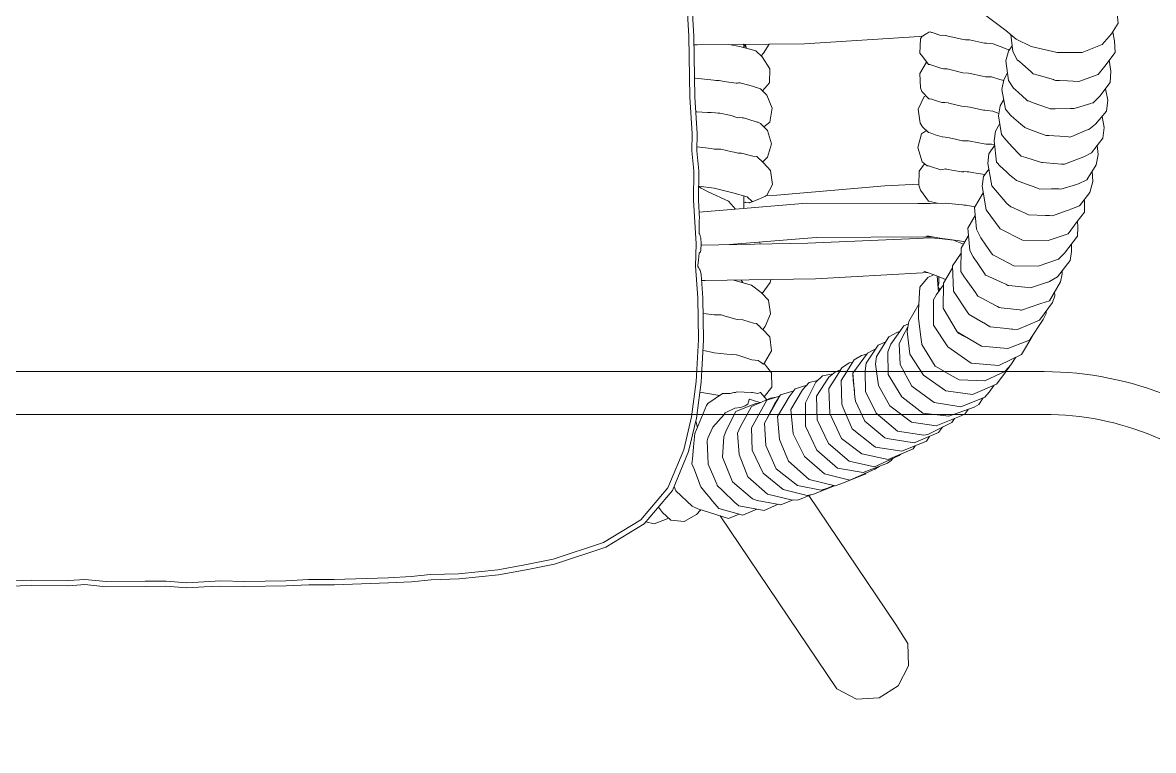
# Model space of a CAD drawing. Header units: centimetres. Extents: x 5488 to 20269, y -31398 to -19684.
# Drawn here: x 11328.91 to 11363.34, y -23804.68 to -23782.53 of the extents above; entities that cross this region are included whole.
import ezdxf

# ---------------------------------------------------------------- set-up
doc = ezdxf.new("R2010")
doc.units = ezdxf.units.CM
doc.set_wipeout_variables(frame=1)
doc.linetypes.add('DOT', pattern=[0.25, 0, -0.25])
doc.layers.add('wipeout', color=7, linetype='Continuous', true_color=0xffffff)
doc.layers.add('xxx_Auto_Kaplama_Ahşap Tarama', color=16, linetype='Continuous', lineweight=5)
doc.layers.add('xxx_Auto_Tefris_Tefris', color=32, linetype='Continuous', lineweight=15)

# ---------------------------------------------------------------- blocks, each defined once
blk = doc.blocks.new('uyt6ueueyu')
at = {"linetype": 'DOT'}
blk.add_wipeout([(-901.908, 523.87), (-841.908, 523.87), (-834.837, 520.941), (-831.908, 513.87), (-831.908, 451.684), (-834.837, 446.799), (-841.908, 443.87), (-901.908, 443.87), (-908.979, 446.799), (-911.908, 453.87), (-911.908, 513.87), (-908.979, 520.941)], dxfattribs=at).dxf.layer = 'wipeout'
at = {"color": 0}
for points in [[(-901.908, 523.87), (-841.908, 523.87, -0.414214), (-831.908, 513.87), (-831.908, 453.87, -0.414214), (-841.908, 443.87), (-901.908, 443.87, -0.414214), (-911.908, 453.87), (-911.908, 513.87, -0.414214)], [(-901.908, 522.57), (-841.908, 522.57, -0.414214), (-833.208, 513.87), (-833.208, 453.87, -0.414214), (-841.908, 445.17), (-901.908, 445.17, -0.414214), (-910.608, 453.87), (-910.608, 513.87, -0.414214)]]:
    blk.add_lwpolyline(points, format="xyb", close=True, dxfattribs=at)
blk = doc.blocks.new('trtetre')
at = {"color": 0, "linetype": 'ByBlock'}
for points in [[(395.264, 35.126), (395.226, 34.758)], [(398.647, 34.529), (399.744, 35.351)], [(408.211, 35.404), (408.147, 34.36)], [(408.363, 35.401), (408.299, 34.358)], [(395.427, 34.43), (395.226, 34.758)], [(395.393, 34.485), (395.334, 34.214)], [(395.427, 34.43), (395.712, 34.107)], [(398.332, 34.272), (398.647, 34.529)], [(400.891, 34.466), (400.631, 34.384)], [(400.912, 34.475), (400.891, 34.467)], [(400.912, 34.475), (400.954, 34.493)], [(400.987, 34.481), (400.954, 34.493)], [(401.054, 34.44), (400.987, 34.481)], [(401.074, 34.428), (401.054, 34.44)], [(395.323, 33.865), (395.334, 34.214)], [(395.712, 34.107), (396.327, 33.863)], [(397.871, 34.04), (398.332, 34.272)], [(398.432, 33.896), (398.498, 34.407)], [(398.69, 33.996), (399.035, 34.126)], [(399.129, 34.133), (399.035, 34.126)], [(399.237, 34.142), (399.129, 34.133)], [(399.237, 34.142), (399.297, 34.147)], [(399.297, 34.147), (399.753, 34.244)], [(399.776, 34.245), (399.753, 34.244)], [(399.874, 34.251), (399.776, 34.245)], [(399.874, 34.251), (399.946, 34.256)], [(399.946, 34.256), (400.44, 34.374)], [(400.461, 34.376), (400.44, 34.374)], [(400.479, 34.378), (400.461, 34.376)], [(400.479, 34.378), (400.565, 34.389)], [(400.631, 34.384), (400.566, 34.389)], [(401.074, 34.428), (401.185, 34.359)], [(401.184, 34.359), (401.271, 34.354)], [(401.191, 34.359), (401.246, 34.279)], [(401.246, 34.279), (401.269, 33.845)], [(404.775, 34.129), (401.271, 34.354)], [(404.775, 34.129), (408.048, 34.097)], [(405.855, 34.118), (406.028, 33.842)], [(406.58, 34.111), (406.539, 33.988)], [(406.65, 34.111), (406.551, 34.024)], [(407.084, 34.106), (406.744, 34.043)], [(408.142, 34.096), (408.048, 34.097)], [(408.147, 34.36), (408.112, 32.506)], [(408.299, 34.358), (408.264, 32.503)], [(395.323, 33.865), (395.634, 33.447)], [(396.327, 33.863), (397.086, 33.865)], [(397.086, 33.865), (397.871, 34.04)], [(398.432, 33.896), (398.304, 33.639)], [(398.565, 33.901), (398.454, 34.07)], [(398.614, 33.966), (398.53, 33.954)], [(398.644, 33.613), (398.565, 33.901)], [(398.69, 33.996), (398.614, 33.966)], [(401.269, 33.845), (401.178, 33.726)], [(406.028, 33.842), (406.099, 33.761)], [(406.255, 33.911), (406.071, 33.735)], [(406.744, 34.043), (406.255, 33.911)], [(406.62, 34.085), (406.62, 34.01)], [(395.496, 33.632), (395.45, 33.289)], [(395.634, 33.447), (395.832, 33.192)], [(397.878, 33.276), (398.135, 33.505)], [(398.135, 33.505), (398.23, 33.589)], [(398.23, 33.589), (398.304, 33.639)], [(398.569, 33.013), (398.644, 33.613)], [(400.595, 33.374), (400.777, 33.435)], [(400.777, 33.435), (400.963, 33.499)], [(400.986, 33.499), (400.963, 33.499)], [(400.986, 33.499), (401.003, 33.5)], [(401.178, 33.726), (401.003, 33.5)], [(401.06, 33.573), (401.261, 33.223)], [(406.071, 33.735), (405.838, 33.37)], [(395.469, 32.945), (395.45, 33.289)], [(395.832, 33.192), (396.426, 32.981)], [(397.2, 33.043), (397.66, 33.168)], [(397.66, 33.168), (397.813, 33.211)], [(397.843, 33.243), (397.813, 33.211)], [(397.878, 33.276), (397.843, 33.243)], [(398.705, 33.033), (398.598, 33.248)], [(398.831, 33.043), (399.087, 33.117)], [(399.123, 33.118), (399.087, 33.117)], [(399.262, 33.125), (399.123, 33.118)], [(399.357, 33.145), (399.262, 33.125)], [(399.357, 33.145), (399.729, 33.223)], [(399.729, 33.223), (399.783, 33.234)], [(399.958, 33.243), (399.783, 33.234)], [(399.96, 33.243), (399.958, 33.243)], [(399.96, 33.243), (400.311, 33.331)], [(400.311, 33.331), (400.434, 33.362)], [(400.541, 33.37), (400.434, 33.362)], [(400.541, 33.37), (400.595, 33.374)], [(401.261, 33.223), (401.242, 32.791)], [(405.838, 33.37), (405.847, 32.94)], [(408.004, 33.066), (407.535, 33.015)], [(408.004, 33.066), (408.109, 33.077)], [(408.118, 33.077), (408.109, 33.077)], [(408.123, 33.076), (408.118, 33.077)], [(395.469, 32.945), (395.784, 32.538)], [(395.614, 32.757), (395.54, 32.409)], [(396.426, 32.981), (396.768, 32.995)], [(396.768, 32.995), (397.011, 33.007)], [(397.011, 33.007), (397.139, 33.013)], [(397.181, 33.033), (397.139, 33.013)], [(397.181, 33.033), (397.2, 33.043)], [(398.262, 32.645), (398.349, 32.725)], [(398.349, 32.725), (398.412, 32.775)], [(398.412, 32.775), (398.569, 33.013)], [(398.654, 32.14), (398.771, 32.74)], [(398.771, 32.74), (398.705, 33.033)], [(398.831, 33.043), (398.71, 33.008)], [(401.242, 32.791), (401.204, 32.673)], [(406.061, 32.697), (405.847, 32.94)], [(406.12, 32.758), (405.929, 32.562)], [(406.239, 32.801), (406.12, 32.758)], [(406.284, 32.811), (406.239, 32.801)], [(406.284, 32.811), (406.295, 32.813)], [(406.295, 32.813), (406.365, 32.834)], [(406.365, 32.834), (406.704, 32.932)], [(406.735, 32.935), (406.704, 32.932)], [(406.735, 32.935), (406.782, 32.942)], [(406.822, 32.928), (406.782, 32.942)], [(406.861, 32.932), (406.822, 32.928)], [(407.222, 32.982), (406.861, 32.932)], [(407.274, 32.991), (407.223, 32.982)], [(407.274, 32.991), (407.375, 33.007)], [(407.475, 33.012), (407.375, 33.007)], [(407.535, 33.015), (407.475, 33.012)], [(395.587, 32.072), (395.54, 32.409)], [(395.992, 32.329), (395.784, 32.538)], [(397.816, 32.335), (397.959, 32.386)], [(397.959, 32.386), (397.987, 32.392)], [(398.021, 32.421), (397.987, 32.392)], [(398.021, 32.421), (398.262, 32.645)], [(398.818, 32.24), (398.712, 32.436)], [(400.595, 32.345), (400.784, 32.404)], [(400.784, 32.404), (400.901, 32.441)], [(400.962, 32.453), (400.901, 32.441)], [(400.962, 32.453), (400.994, 32.455)], [(401.204, 32.673), (400.994, 32.455)], [(401.082, 32.546), (401.136, 32.525)], [(401.082, 32.546), (401.136, 32.525)], [(401.136, 32.525), (401.316, 32.137)], [(405.929, 32.562), (405.759, 32.168)], [(408.112, 32.506), (408.041, 31.394)], [(408.264, 32.503), (408.194, 31.395)], [(395.587, 32.072), (395.913, 31.681)], [(396.008, 32.328), (395.992, 32.329)], [(396.055, 32.314), (396.008, 32.328)], [(396.055, 32.314), (396.498, 32.178)], [(396.498, 32.178), (396.574, 32.155)], [(396.611, 32.162), (396.574, 32.155)], [(396.683, 32.161), (396.611, 32.162)], [(396.683, 32.161), (397.148, 32.151)], [(397.148, 32.151), (397.301, 32.149)], [(397.315, 32.157), (397.301, 32.149)], [(397.406, 32.191), (397.315, 32.157)], [(397.406, 32.191), (397.816, 32.335)], [(398.511, 31.963), (398.654, 32.14)], [(398.869, 31.935), (398.818, 32.24)], [(398.856, 32.009), (399.04, 32.076)], [(399.217, 32.095), (399.04, 32.076)], [(399.289, 32.104), (399.217, 32.095)], [(399.289, 32.104), (399.326, 32.109)], [(399.326, 32.109), (399.739, 32.202)], [(399.814, 32.208), (399.739, 32.202)], [(399.913, 32.217), (399.814, 32.208)], [(399.913, 32.217), (399.995, 32.224)], [(399.995, 32.224), (400.378, 32.32)], [(400.378, 32.32), (400.402, 32.326)], [(400.502, 32.34), (400.402, 32.326)], [(400.502, 32.34), (400.595, 32.345)], [(401.316, 32.137), (401.255, 31.71)], [(405.759, 32.168), (405.828, 31.745)], [(407.403, 32.019), (407.484, 32.022)], [(407.484, 32.022), (407.616, 32.034)], [(407.729, 32.038), (407.618, 32.034)], [(408.051, 32.058), (407.729, 32.038)], [(408.051, 32.058), (408.083, 32.06)], [(395.716, 31.917), (395.652, 31.581)], [(396.117, 31.517), (395.913, 31.681)], [(398.192, 31.684), (398.081, 31.589)], [(398.192, 31.684), (398.401, 31.867)], [(398.401, 31.867), (398.492, 31.947)], [(398.492, 31.947), (398.511, 31.963)], [(398.78, 31.366), (398.869, 31.935)], [(398.958, 31.471), (398.833, 31.704)], [(401.255, 31.71), (401.188, 31.595)], [(405.828, 31.745), (406.015, 31.596)], [(406.122, 31.702), (405.903, 31.485)], [(406.188, 31.737), (406.122, 31.702)], [(406.223, 31.743), (406.188, 31.737)], [(406.223, 31.743), (406.247, 31.748)], [(406.247, 31.748), (406.475, 31.821)], [(406.475, 31.821), (406.632, 31.872)], [(406.674, 31.877), (406.632, 31.872)], [(406.674, 31.877), (406.761, 31.886)], [(406.816, 31.878), (406.761, 31.886)], [(406.984, 31.931), (406.816, 31.878)], [(406.984, 31.931), (407.064, 31.95)], [(407.064, 31.95), (407.358, 32.019)], [(407.403, 32.019), (407.358, 32.019)], [(395.689, 31.254), (395.652, 31.581)], [(396.162, 31.507), (396.117, 31.517)], [(396.24, 31.475), (396.162, 31.507)], [(396.24, 31.475), (396.639, 31.31)], [(397.339, 31.331), (397.417, 31.334)], [(397.447, 31.35), (397.417, 31.334)], [(397.592, 31.4), (397.447, 31.35)], [(397.592, 31.4), (397.998, 31.551)], [(397.998, 31.551), (398.069, 31.577)], [(398.081, 31.589), (398.069, 31.577)], [(398.65, 31.2), (398.78, 31.366)], [(399.007, 31.172), (398.958, 31.471)], [(400.586, 31.292), (400.795, 31.354)], [(400.794, 31.354), (400.948, 31.418)], [(400.948, 31.418), (401.006, 31.429)], [(401.188, 31.595), (401.006, 31.429)], [(401.066, 31.484), (401.214, 31.386)], [(401.325, 30.969), (401.214, 31.386)], [(405.903, 31.485), (405.78, 31.081)], [(408.041, 31.394), (408.058, 30.866)], [(408.194, 31.395), (408.211, 30.865)], [(395.689, 31.254), (396.043, 30.812)], [(395.864, 31.035), (395.835, 30.754)], [(396.639, 31.31), (396.697, 31.287)], [(396.744, 31.297), (396.697, 31.287)], [(396.839, 31.303), (396.744, 31.297)], [(396.839, 31.303), (397.339, 31.331)], [(398.26, 30.787), (398.573, 31.121)], [(398.573, 31.121), (398.6, 31.15)], [(398.6, 31.15), (398.65, 31.2)], [(398.928, 30.529), (399.007, 31.172)], [(399.165, 30.773), (398.99, 31.036)], [(398.992, 31.049), (399.081, 31.075)], [(399.138, 31.075), (399.081, 31.075)], [(399.244, 31.076), (399.138, 31.075)], [(399.308, 31.087), (399.244, 31.076)], [(399.308, 31.087), (399.738, 31.163)], [(399.738, 31.163), (399.784, 31.171)], [(399.958, 31.173), (399.784, 31.171)], [(399.966, 31.175), (399.958, 31.173)], [(399.966, 31.175), (400.269, 31.24)], [(400.269, 31.24), (400.414, 31.272)], [(400.58, 31.292), (400.414, 31.272)], [(400.58, 31.292), (400.586, 31.292)], [(405.78, 31.081), (405.904, 30.678)], [(407.623, 30.935), (408.054, 30.988)], [(395.9, 30.443), (395.835, 30.754)], [(396.276, 30.683), (396.043, 30.812)], [(396.35, 30.657), (396.276, 30.683)], [(396.35, 30.657), (396.727, 30.515)], [(397.594, 30.528), (398.043, 30.664)], [(398.043, 30.664), (398.185, 30.707)], [(398.202, 30.725), (398.185, 30.707)], [(398.26, 30.787), (398.202, 30.725)], [(399.192, 30.487), (399.165, 30.773)], [(401.196, 30.532), (401.325, 30.969)], [(405.904, 30.678), (406.056, 30.525)], [(406.228, 30.695), (406.03, 30.5)], [(406.346, 30.704), (406.228, 30.695)], [(406.472, 30.735), (406.346, 30.704)], [(406.472, 30.735), (406.503, 30.744)], [(406.503, 30.744), (406.695, 30.793)], [(406.8, 30.797), (406.695, 30.793)], [(406.922, 30.826), (406.8, 30.797)], [(406.922, 30.826), (406.978, 30.839)], [(406.978, 30.839), (407.33, 30.924)], [(407.498, 30.92), (407.33, 30.924)], [(407.523, 30.923), (407.498, 30.92)], [(407.523, 30.923), (407.623, 30.935)], [(408.058, 30.866), (407.998, 30.263)], [(408.211, 30.865), (408.152, 30.261)], [(395.9, 30.443), (396.18, 29.986)], [(396.727, 30.515), (396.799, 30.487)], [(396.799, 30.487), (396.856, 30.46)], [(396.951, 30.467), (396.856, 30.46)], [(396.951, 30.467), (397.416, 30.506)], [(397.416, 30.506), (397.52, 30.515)], [(397.52, 30.515), (397.553, 30.514)], [(397.594, 30.528), (397.553, 30.514)], [(398.595, 30.202), (398.756, 30.347)], [(398.756, 30.347), (398.798, 30.385)], [(398.798, 30.385), (398.81, 30.395)], [(398.81, 30.395), (398.928, 30.529)], [(399.078, 29.806), (399.192, 30.487)], [(399.325, 30.088), (399.163, 30.312)], [(400.462, 30.314), (399.998, 30.228)], [(400.462, 30.314), (400.479, 30.317)], [(400.528, 30.31), (400.479, 30.317)], [(400.629, 30.294), (400.528, 30.31)], [(400.946, 30.391), (400.629, 30.294)], [(400.946, 30.391), (400.973, 30.4)], [(400.973, 30.4), (401.007, 30.416)], [(401.007, 30.416), (401.039, 30.415)], [(401.039, 30.415), (401.196, 30.532)], [(401.121, 30.476), (401.291, 30.253)], [(406.03, 30.5), (405.813, 30.272)], [(395.996, 29.938), (396.015, 30.255)], [(396.438, 29.865), (396.18, 29.986)], [(397.907, 29.816), (398.324, 29.961)], [(398.393, 30.023), (398.324, 29.961)], [(398.42, 30.046), (398.393, 30.023)], [(398.531, 30.143), (398.42, 30.046)], [(398.531, 30.143), (398.595, 30.202)], [(399.284, 30.145), (399.624, 30.204)], [(399.368, 29.79), (399.325, 30.088)], [(399.624, 30.204), (399.775, 30.233)], [(399.803, 30.231), (399.775, 30.233)], [(399.821, 30.231), (399.803, 30.231)], [(399.821, 30.231), (399.935, 30.235)], [(399.947, 30.234), (399.935, 30.235)], [(399.998, 30.228), (399.947, 30.234)], [(401.294, 29.821), (401.291, 30.253)], [(405.813, 30.272), (405.755, 29.849)], [(407.998, 30.263), (408.006, 29.368)], [(408.152, 30.261), (408.16, 29.369)], [(396.093, 29.6), (395.996, 29.938)], [(396.445, 29.863), (396.438, 29.865)], [(396.499, 29.847), (396.445, 29.863)], [(396.499, 29.847), (396.975, 29.707)], [(397.03, 29.714), (396.975, 29.707)], [(397.058, 29.715), (397.03, 29.714)], [(397.061, 29.715), (397.058, 29.715)], [(397.061, 29.715), (397.073, 29.714)], [(397.073, 29.714), (397.253, 29.712)], [(397.253, 29.712), (397.617, 29.704)], [(397.666, 29.727), (397.617, 29.704)], [(397.784, 29.771), (397.666, 29.727)], [(397.784, 29.771), (397.85, 29.796)], [(397.85, 29.796), (397.907, 29.816)], [(398.618, 29.269), (399.078, 29.806)], [(399.368, 29.79), (399.247, 29.074)], [(400.999, 29.334), (401.247, 29.668)], [(401.247, 29.668), (401.294, 29.821)], [(402.327, 29.799), (401.294, 29.853)], [(402.327, 29.799), (405.619, 29.523)], [(405.755, 29.849), (405.937, 29.497)], [(407.531, 29.728), (406.964, 29.595)], [(407.707, 29.621), (407.089, 29.338)], [(408.003, 29.791), (407.531, 29.728)], [(407.924, 29.736), (407.707, 29.621)], [(408.003, 29.779), (407.924, 29.736)], [(396.093, 29.6), (396.409, 29.192)], [(396.255, 29.334), (396.249, 29.002)], [(396.255, 29.334), (396.26, 29.385)], [(398.493, 29.169), (398.618, 29.269)], [(399.605, 29.148), (399.335, 29.593)], [(400.497, 29.28), (399.868, 29.213)], [(400.945, 29.269), (400.497, 29.28)], [(400.999, 29.334), (400.73, 29.274)], [(400.945, 29.269), (401.322, 29.27)], [(404.708, 29.28), (401.322, 29.27)], [(404.708, 29.28), (407.983, 28.998)], [(405.957, 29.495), (405.619, 29.523)], [(405.965, 29.489), (405.957, 29.495)], [(406.073, 29.439), (405.965, 29.489)], [(406.166, 29.4), (406.073, 29.439)], [(406.304, 29.348), (406.166, 29.4)], [(406.304, 29.348), (406.417, 29.298)], [(406.524, 29.472), (406.369, 29.33)], [(406.449, 29.282), (406.417, 29.298)], [(406.464, 29.293), (406.449, 29.283)], [(406.464, 29.293), (406.569, 29.305)], [(406.964, 29.595), (406.524, 29.472)], [(406.569, 29.305), (406.584, 29.301)], [(406.623, 29.308), (406.584, 29.301)], [(406.623, 29.5), (406.623, 29.115)], [(407.089, 29.338), (406.88, 29.093)], [(408.006, 29.368), (407.971, 28.803)], [(408.16, 29.369), (408.078, 28.039)], [(396.472, 28.722), (396.249, 29.002)], [(396.673, 29.092), (396.409, 29.192)], [(396.716, 29.077), (396.673, 29.092)], [(396.741, 29.068), (396.716, 29.077)], [(396.741, 29.068), (396.809, 29.043)], [(396.809, 29.043), (397.225, 28.889)], [(397.435, 28.903), (397.955, 28.925)], [(398.017, 28.954), (397.955, 28.925)], [(398.098, 28.989), (398.017, 28.954)], [(398.147, 29.011), (398.099, 28.989)], [(398.147, 29.011), (398.486, 29.166)], [(398.486, 29.166), (398.493, 29.169)], [(398.82, 28.499), (399.247, 29.074)], [(399.537, 28.486), (399.605, 29.148)], [(399.594, 29.167), (399.855, 29.215)], [(399.855, 29.215), (399.916, 29.218)], [(396.466, 28.73), (396.452, 28.547)], [(396.472, 28.722), (396.75, 28.347)], [(397.315, 28.898), (397.225, 28.889)], [(397.364, 28.9), (397.315, 28.898)], [(397.364, 28.9), (397.435, 28.903)], [(399.807, 28.518), (399.58, 28.901)], [(407.981, 28.779), (407.971, 28.803)], [(407.989, 28.761), (407.98, 28.447)], [(407.986, 28.768), (407.981, 28.779)], [(407.986, 28.768), (407.989, 28.761)], [(396.466, 28.273), (396.452, 28.547)], [(396.466, 28.273), (396.857, 27.752)], [(396.75, 28.347), (397.36, 28.144)], [(398.144, 28.149), (398.82, 28.499)], [(399.431, 28.257), (399.408, 28.224)], [(399.431, 28.257), (399.537, 28.486)], [(399.739, 27.834), (399.807, 28.518)], [(400.005, 27.911), (399.785, 28.296)], [(401.054, 28.278), (400.657, 28.21)], [(400.895, 28.251), (401.087, 28.25)], [(404.419, 28.23), (401.087, 28.25)], [(407.941, 28.242), (407.936, 28.224)], [(407.941, 28.242), (407.967, 28.323)], [(407.967, 28.323), (407.973, 28.344)], [(407.982, 28.356), (407.973, 28.344)], [(407.981, 28.394), (407.98, 28.447)], [(407.982, 28.356), (407.981, 28.394)], [(396.652, 28.025), (396.643, 27.804)], [(397.36, 28.144), (398.144, 28.149)], [(399.064, 27.728), (399.252, 27.998)], [(399.252, 27.998), (399.406, 28.22)], [(399.406, 28.22), (399.408, 28.224)], [(400.062, 28.134), (399.897, 28.1)], [(400.24, 28.154), (399.937, 28.029)], [(400.022, 27.194), (400.005, 27.911)], [(400.657, 28.21), (400.062, 28.134)], [(400.679, 28.196), (400.24, 28.154)], [(400.657, 28.194), (400.656, 28.21)], [(400.679, 28.196), (400.974, 28.219)], [(400.974, 28.219), (401.344, 28.203)], [(404.674, 28.056), (401.344, 28.203)], [(404.419, 28.23), (407.061, 28.014)], [(404.674, 28.056), (407.925, 27.999)], [(406.152, 28.088), (406.118, 28.031)], [(407.936, 28.224), (407.924, 28.037)], [(407.924, 28.037), (407.929, 27.841)], [(408.078, 28.039), (408.094, 27.356)], [(396.643, 27.804), (396.685, 27.533)], [(397.044, 27.572), (396.857, 27.752)], [(397.044, 27.572), (397.665, 27.359)], [(398.405, 27.367), (398.967, 27.658)], [(398.967, 27.658), (399.047, 27.701)], [(399.061, 27.723), (399.047, 27.701)], [(399.064, 27.728), (399.061, 27.723)], [(399.52, 27.466), (399.597, 27.58)], [(399.597, 27.58), (399.644, 27.646)], [(399.644, 27.646), (399.739, 27.834)], [(400.271, 27.366), (400.008, 27.757)], [(407.949, 27.798), (407.929, 27.841)], [(407.949, 27.798), (407.96, 27.774)], [(407.961, 27.773), (407.96, 27.774)], [(407.988, 27.753), (407.961, 27.773)], [(408.007, 27.547), (407.988, 27.753)], [(408.007, 27.547), (408.023, 27.379)], [(396.685, 27.533), (397.071, 27.031)], [(396.929, 27.215), (396.931, 27.129)], [(397.665, 27.359), (398.405, 27.367)], [(399.297, 27.136), (399.52, 27.466)], [(400.238, 26.602), (400.271, 27.366)], [(400.394, 27.099), (400.268, 27.308)], [(400.445, 27.017), (400.268, 27.304)], [(401.145, 27.204), (400.745, 27.06)], [(407.957, 27.232), (407.921, 27.103)], [(407.957, 27.232), (407.963, 27.251)], [(408.005, 27.315), (407.963, 27.251)], [(408.025, 27.346), (408.005, 27.315)], [(408.023, 27.379), (408.024, 27.356)], [(408.094, 27.356), (408.023, 26.397)], [(408.025, 27.346), (408.024, 27.356)], [(396.987, 26.885), (396.931, 27.129)], [(396.987, 26.885), (397.322, 26.305)], [(397.313, 26.891), (397.071, 27.031)], [(397.313, 26.891), (397.361, 26.875)], [(397.361, 26.875), (397.38, 26.871)], [(397.38, 26.871), (397.505, 26.827)], [(398.699, 26.833), (399.144, 27.035)], [(399.144, 27.035), (399.256, 27.085)], [(399.256, 27.085), (399.265, 27.088)], [(399.297, 27.136), (399.265, 27.088)], [(399.756, 26.812), (399.859, 26.957)], [(399.859, 26.957), (399.915, 27.035)], [(400.022, 27.194), (399.915, 27.035)], [(400.548, 26.844), (400.445, 27.017)], [(400.745, 27.06), (400.48, 26.957)], [(400.688, 27.038), (400.692, 26.826)], [(400.741, 27.059), (400.698, 26.573)], [(400.853, 27.099), (401.026, 27.01)], [(401.026, 27.01), (401.269, 26.716)], [(401.027, 27.161), (401.181, 27.153)], [(404.446, 26.977), (401.181, 27.153)], [(404.446, 26.977), (407.799, 26.918)], [(405.805, 26.953), (405.822, 26.859)], [(405.822, 26.859), (406.068, 26.522)], [(406.758, 26.885), (406.39, 26.781)], [(406.71, 26.937), (406.658, 26.857)], [(406.931, 26.934), (406.758, 26.885)], [(407.907, 26.917), (407.799, 26.918)], [(407.921, 27.103), (407.869, 26.398)], [(397.166, 26.576), (397.159, 26.456)], [(397.505, 26.827), (397.894, 26.699)], [(397.894, 26.699), (398.07, 26.715)], [(398.07, 26.715), (398.561, 26.771)], [(398.561, 26.771), (398.582, 26.773)], [(398.644, 26.808), (398.582, 26.773)], [(398.699, 26.833), (398.644, 26.808)], [(399.571, 26.552), (399.516, 26.476)], [(399.571, 26.552), (399.756, 26.812)], [(399.824, 25.964), (400.238, 26.602)], [(400.553, 26.078), (400.548, 26.844)], [(400.754, 26.491), (400.548, 26.793)], [(400.713, 26.739), (400.657, 26.634)], [(400.692, 26.826), (400.694, 26.792)], [(400.694, 26.792), (400.705, 26.761)], [(400.705, 26.761), (400.706, 26.727)], [(401.269, 26.716), (401.31, 26.014)], [(406.098, 26.554), (405.874, 26.32)], [(406.39, 26.781), (406.098, 26.554)], [(397.228, 26.257), (397.159, 26.456)], [(397.228, 26.257), (397.624, 25.712)], [(397.322, 26.305), (397.577, 26.217)], [(397.577, 26.217), (398.169, 26.018)], [(398.96, 26.162), (399.375, 26.384)], [(399.375, 26.384), (399.499, 26.45)], [(399.516, 26.476), (399.499, 26.45)], [(400.846, 26.336), (400.754, 26.491)], [(400.852, 25.562), (400.846, 26.336)], [(401.299, 26.204), (401.6, 25.673)], [(405.874, 26.32), (405.808, 25.905)], [(407.869, 26.398), (407.856, 25.113)], [(408.023, 26.397), (408.01, 25.123)], [(397.423, 25.989), (397.42, 25.913)], [(397.51, 25.731), (397.42, 25.913)], [(398.169, 26.018), (398.205, 26.022)], [(398.205, 26.022), (398.218, 26.025)], [(398.218, 26.025), (398.786, 26.091)], [(398.786, 26.091), (398.85, 26.098)], [(398.902, 26.131), (398.85, 26.098)], [(398.96, 26.162), (398.902, 26.131)], [(399.331, 25.637), (399.711, 25.857)], [(399.711, 25.857), (399.759, 25.884)], [(399.759, 25.884), (399.776, 25.893)], [(399.776, 25.893), (399.824, 25.964)], [(400.129, 25.356), (400.553, 26.078)], [(401.302, 25.771), (401.31, 26.014)], [(405.98, 25.521), (405.808, 25.905)], [(406.872, 25.75), (407.193, 25.84)], [(407.193, 25.84), (407.315, 25.875)], [(407.52, 25.878), (407.315, 25.875)], [(407.52, 25.878), (407.528, 25.878)], [(407.528, 25.878), (407.775, 25.912)], [(407.775, 25.912), (407.864, 25.925)], [(397.51, 25.731), (397.922, 25.11)], [(397.624, 25.712), (398.297, 25.433)], [(398.615, 25.459), (399.125, 25.511)], [(399.155, 25.531), (399.125, 25.511)], [(399.169, 25.54), (399.155, 25.531)], [(399.177, 25.544), (399.169, 25.54)], [(399.317, 25.629), (399.177, 25.544)], [(399.331, 25.637), (399.317, 25.629)], [(400.418, 24.905), (400.852, 25.562)], [(401.221, 25.116), (401.302, 25.772)], [(401.6, 25.673), (401.649, 25.373)], [(401.612, 25.604), (401.753, 25.545)], [(401.627, 25.507), (401.787, 25.23)], [(401.753, 25.545), (402.152, 24.985)], [(405.98, 25.521), (406.048, 25.427)], [(406.161, 25.539), (406.093, 25.472)], [(406.165, 25.544), (406.237, 25.609)], [(406.243, 25.61), (406.237, 25.609)], [(406.335, 25.627), (406.243, 25.61)], [(406.458, 25.667), (406.335, 25.627)], [(406.458, 25.667), (406.622, 25.717)], [(406.622, 25.717), (406.657, 25.727)], [(406.815, 25.733), (406.657, 25.727)], [(406.872, 25.75), (406.815, 25.733)], [(397.848, 25.222), (398.052, 24.871)], [(398.433, 25.437), (398.297, 25.433)], [(398.468, 25.442), (398.433, 25.437)], [(398.472, 25.442), (398.468, 25.442)], [(398.615, 25.459), (398.472, 25.442)], [(399.387, 24.926), (400.129, 25.356)], [(399.636, 25.071), (399.951, 25.24)], [(399.951, 25.24), (400.08, 25.309)], [(400.08, 25.309), (400.129, 25.356)], [(401.649, 25.373), (401.571, 24.681)], [(401.787, 25.23), (401.894, 24.994)], [(401.881, 25.365), (401.971, 25.338)], [(401.971, 25.338), (402.214, 25.21)], [(402.214, 25.21), (402.586, 24.604)], [(405.828, 25.208), (405.782, 24.785)], [(406.061, 25.441), (405.828, 25.208)], [(406.076, 25.455), (406.061, 25.441)], [(406.093, 25.472), (406.076, 25.455)], [(397.922, 25.11), (398.585, 24.854)], [(398.174, 24.666), (398.052, 24.871)], [(398.585, 24.854), (399.387, 24.926)], [(399.701, 24.408), (400.418, 24.905)], [(401.205, 24.977), (400.798, 24.313)], [(401.216, 25.063), (401.205, 24.977)], [(401.221, 25.116), (401.216, 25.063)], [(401.894, 24.994), (401.866, 24.37)], [(402.152, 24.985), (402.243, 24.749)], [(402.306, 25.06), (402.539, 24.957)], [(402.539, 24.957), (402.904, 24.405)], [(402.621, 24.833), (402.646, 24.826)], [(402.646, 24.826), (402.858, 24.709)], [(407.798, 24.779), (407.872, 24.795)], [(407.856, 25.113), (407.921, 23.828)], [(408.01, 25.123), (408.075, 23.848)], [(398.174, 24.666), (398.863, 24.335)], [(398.497, 24.351), (398.341, 24.586)], [(401.571, 24.681), (401.15, 24.038)], [(402.243, 24.749), (402.232, 24.057)], [(402.586, 24.604), (402.618, 24.371)], [(402.858, 24.709), (403.302, 24.105)], [(402.883, 24.676), (403.044, 24.637)], [(403.266, 24.509), (403.044, 24.637)], [(403.266, 24.509), (403.658, 23.881)], [(405.782, 24.785), (405.992, 24.411)], [(406.128, 24.446), (406.054, 24.394)], [(406.128, 24.446), (406.186, 24.482)], [(406.275, 24.495), (406.186, 24.482)], [(406.379, 24.509), (406.275, 24.495)], [(406.657, 24.598), (406.379, 24.509)], [(406.806, 24.645), (406.657, 24.598)], [(406.806, 24.645), (406.85, 24.658)], [(406.85, 24.658), (406.855, 24.661)], [(407.14, 24.684), (406.855, 24.661)], [(407.527, 24.719), (407.14, 24.684)], [(407.606, 24.737), (407.527, 24.719)], [(407.798, 24.779), (407.606, 24.737)], [(398.654, 24.176), (398.497, 24.351)], [(398.93, 23.764), (398.527, 24.317)], [(399.286, 23.864), (398.654, 24.176)], [(398.863, 24.335), (399.701, 24.408)], [(400.798, 24.313), (400.07, 23.901)], [(401.866, 24.37), (401.512, 23.702)], [(402.618, 24.371), (402.523, 23.731)], [(402.904, 24.405), (402.928, 24.174)], [(402.928, 24.174), (402.917, 23.545)], [(403.302, 24.105), (403.245, 23.377)], [(403.302, 24.105), (403.292, 23.875)], [(403.309, 24.44), (403.421, 24.413)], [(403.421, 24.413), (403.642, 24.265)], [(403.642, 24.265), (404.033, 23.631)], [(403.68, 24.204), (403.831, 24.145)], [(403.831, 24.145), (404.04, 23.976)], [(405.779, 24.111), (405.773, 23.677)], [(406.008, 24.396), (405.779, 24.111)], [(405.992, 24.411), (406.024, 24.38)], [(406.042, 24.389), (406.024, 24.38)], [(406.054, 24.394), (406.042, 24.389)], [(399.66, 23.457), (398.93, 23.764)], [(400.07, 23.901), (399.286, 23.864)], [(401.15, 24.038), (400.475, 23.566)], [(402.232, 24.057), (401.813, 23.378)], [(403.267, 23.63), (403.292, 23.875)], [(403.658, 23.881), (403.642, 23.162)], [(403.906, 24.084), (404.23, 24.022)], [(404.04, 23.976), (404.411, 23.404)], [(404.23, 24.022), (404.435, 23.823)], [(404.377, 23.879), (404.638, 23.813)], [(404.435, 23.823), (404.744, 23.203)], [(404.638, 23.813), (404.835, 23.594)], [(407.921, 23.828), (408.062, 22.733)], [(408.075, 23.848), (408.215, 22.768)], [(399.155, 23.524), (399, 23.735)], [(399.155, 23.524), (399.283, 23.375)], [(400.475, 23.566), (399.66, 23.457)], [(401.512, 23.702), (400.83, 23.207)], [(402.523, 23.731), (402.177, 23.108)], [(402.917, 23.545), (402.597, 22.882)], [(403.26, 23.566), (403.267, 23.63)], [(404.033, 23.631), (404.01, 22.871)], [(404.709, 23.734), (405.062, 23.621)], [(404.835, 23.594), (405.194, 22.994)], [(405.062, 23.621), (405.243, 23.382)], [(405.105, 23.565), (405.512, 23.443)], [(405.512, 23.443), (405.888, 22.78)], [(405.512, 23.443), (405.677, 23.182)], [(405.773, 23.677), (406.003, 23.377)], [(405.927, 23.288), (406.117, 23.512)], [(406.117, 23.512), (406.12, 23.513)], [(406.122, 23.512), (406.12, 23.513)], [(406.122, 23.512), (406.125, 23.512)], [(406.195, 23.481), (406.125, 23.512)], [(406.362, 23.512), (406.195, 23.481)], [(406.362, 23.512), (406.388, 23.513)], [(406.388, 23.513), (406.841, 23.538)], [(406.878, 23.516), (406.841, 23.538)], [(406.93, 23.509), (406.878, 23.516)], [(407.036, 23.487), (406.93, 23.509)], [(407.036, 23.487), (407.27, 23.48)], [(407.27, 23.48), (407.722, 23.18)], [(407.96, 23.524), (407.351, 23.426)], [(400.015, 23.081), (399.283, 23.375)], [(399.471, 23.144), (399.341, 23.351)], [(399.471, 23.144), (399.612, 23.063)], [(400.83, 23.207), (400.015, 23.081)], [(401.813, 23.378), (401.175, 22.887)], [(402.177, 23.108), (401.524, 22.608)], [(403.229, 23.25), (402.936, 22.64)], [(403.245, 23.377), (403.229, 23.25)], [(403.642, 23.162), (403.601, 23.043)], [(404.411, 23.404), (404.392, 22.678)], [(404.744, 23.203), (404.747, 22.487)], [(405.243, 23.382), (405.604, 22.787)], [(405.537, 23.404), (405.924, 23.275)], [(405.643, 23.368), (405.81, 23.338)], [(405.677, 23.182), (405.879, 22.795)], [(405.81, 23.338), (406.396, 23.088)], [(405.924, 23.275), (406.081, 23.006)], [(406.136, 23.205), (406.128, 23.202)], [(406.132, 23.2), (406.294, 23.169)], [(406.334, 23.27), (406.136, 23.205)], [(406.294, 23.169), (406.864, 22.936)], [(406.334, 23.27), (406.452, 23.305)], [(406.396, 23.088), (406.736, 22.46)], [(406.452, 23.305), (406.458, 23.303)], [(406.462, 23.3), (406.458, 23.303)], [(406.462, 23.3), (406.466, 23.296)], [(406.503, 23.158), (406.466, 23.296)], [(406.55, 23.13), (406.503, 23.158)], [(406.579, 23.11), (406.55, 23.13)], [(406.728, 23.056), (406.579, 23.11)], [(407.722, 23.18), (407.764, 23.113)], [(407.764, 23.113), (408.115, 22.261)], [(400.38, 22.79), (399.612, 23.063)], [(399.9, 22.853), (399.796, 22.997)], [(399.9, 22.853), (400.062, 22.78)], [(400.767, 22.503), (400.062, 22.78)], [(401.175, 22.887), (400.38, 22.79)], [(402.597, 22.882), (401.945, 22.34)], [(403.601, 23.043), (403.325, 22.402)], [(404.01, 22.871), (403.655, 22.116)], [(405.194, 22.994), (405.125, 22.258)], [(405.604, 22.787), (405.539, 22.083)], [(405.888, 22.78), (405.992, 22.579)], [(406.081, 23.006), (406.39, 22.435)], [(406.728, 23.056), (406.898, 23.041)], [(406.864, 22.936), (407.162, 22.359)], [(406.898, 23.041), (407.194, 22.896)], [(407.223, 22.841), (407.194, 22.896)], [(407.566, 22.458), (407.223, 22.841)], [(408.062, 22.733), (408.308, 21.716)], [(408.215, 22.768), (408.456, 21.771)], [(400.293, 22.602), (400.209, 22.722)], [(401.021, 22.231), (400.293, 22.602)], [(400.696, 22.294), (400.573, 22.46)], [(401.524, 22.608), (400.767, 22.503)], [(402.936, 22.64), (402.334, 22.134)], [(403.325, 22.402), (402.687, 21.9)], [(404.392, 22.678), (404.049, 21.956)], [(404.747, 22.487), (404.402, 21.753)], [(405.992, 22.579), (405.95, 21.898)], [(406.39, 22.435), (406.371, 21.754)], [(406.816, 22.276), (406.736, 22.46)], [(407.566, 22.458), (407.721, 22.123)], [(408.084, 22.643), (408.038, 22.449)], [(401.438, 21.976), (400.696, 22.294)], [(401.067, 22.031), (400.973, 22.175)], [(401.021, 22.231), (401.141, 22.216)], [(401.945, 22.34), (401.141, 22.216)], [(402.256, 22.115), (401.438, 21.976)], [(402.256, 22.115), (402.334, 22.134)], [(403.655, 22.116), (403.028, 21.644)], [(405.125, 22.258), (404.782, 21.568)], [(405.539, 22.083), (405.263, 21.421)], [(406.816, 22.276), (406.77, 21.624)], [(407.162, 22.359), (407.238, 22.159)], [(407.238, 22.159), (407.27, 21.54)], [(407.721, 22.123), (407.745, 22.04)], [(407.723, 21.579), (407.745, 22.04)], [(408.115, 22.261), (408.158, 21.859)], [(401.809, 21.725), (401.067, 22.031)], [(401.464, 21.803), (401.404, 21.893)], [(402.229, 21.473), (401.464, 21.803)], [(402.62, 21.849), (401.809, 21.725)], [(402.62, 21.849), (402.687, 21.9)], [(404.049, 21.956), (403.42, 21.424)], [(404.402, 21.753), (403.771, 21.211)], [(405.95, 21.898), (405.636, 21.185)], [(406.371, 21.754), (406.04, 21.061)], [(408.158, 21.85), (408.158, 21.859)], [(408.186, 21.498), (408.158, 21.85)], [(408.308, 21.716), (408.801, 20.526)], [(408.456, 21.771), (408.936, 20.613)], [(401.847, 21.638), (401.896, 21.593)], [(402.643, 21.254), (401.896, 21.593)], [(402.134, 21.44), (402.089, 21.506)], [(402.134, 21.44), (402.247, 21.36)], [(403.028, 21.644), (402.229, 21.473)], [(402.989, 21.075), (402.247, 21.36)], [(403.42, 21.424), (402.643, 21.254)], [(404.782, 21.568), (404.166, 21.042)], [(405.263, 21.421), (404.636, 20.861)], [(406.77, 21.624), (406.499, 20.941)], [(407.27, 21.54), (406.966, 20.798)], [(407.722, 21.558), (407.715, 21.355)], [(407.715, 21.355), (407.715, 21.329)], [(407.722, 21.558), (407.723, 21.579)], [(408.186, 21.498), (408.194, 21.411)], [(408.194, 21.411), (408.203, 21.342)], [(402.504, 21.261), (402.638, 21.18)], [(403.401, 20.848), (402.638, 21.18)], [(402.927, 21.025), (402.901, 21.065)], [(403.673, 20.732), (402.927, 21.025)], [(403.771, 21.211), (402.989, 21.075)], [(404.166, 21.042), (403.401, 20.848)], [(405.636, 21.185), (404.995, 20.679)], [(406.04, 21.061), (405.422, 20.565)], [(407.541, 20.934), (407.715, 21.329)], [(407.994, 20.804), (408.131, 21.154)], [(408.131, 21.154), (408.203, 21.342)], [(403.673, 20.732), (403.846, 20.667)], [(404.636, 20.861), (403.846, 20.667)], [(404.506, 20.414), (403.867, 20.672)], [(404.078, 20.604), (403.885, 20.677)], [(404.995, 20.679), (404.265, 20.541)], [(406.499, 20.941), (405.909, 20.419)], [(406.966, 20.798), (406.358, 20.273)], [(407.274, 20.529), (407.433, 20.682)], [(407.441, 20.703), (407.433, 20.682)], [(407.447, 20.718), (407.441, 20.703)], [(407.447, 20.718), (407.541, 20.934)], [(407.97, 20.741), (407.937, 20.644)], [(407.994, 20.804), (407.97, 20.741)], [(404.078, 20.604), (404.265, 20.541)], [(404.506, 20.414), (404.698, 20.376)], [(404.985, 20.239), (404.586, 20.399)], [(405.422, 20.565), (404.698, 20.376)], [(405.909, 20.419), (405.183, 20.244)], [(407.274, 20.529), (406.895, 20.164)], [(407.633, 20.276), (407.811, 20.492)], [(407.811, 20.492), (407.937, 20.644)], [(408.696, 20.517), (408.195, 20.052)], [(408.749, 20.651), (408.696, 20.517)], [(408.801, 20.526), (409.658, 19.512)], [(408.936, 20.613), (409.763, 19.635)], [(405.183, 20.244), (404.985, 20.239)], [(405.503, 20.095), (405.125, 20.243)], [(406.223, 20.23), (405.503, 20.095)], [(406.01, 19.919), (405.575, 20.109)], [(406.78, 20.065), (406.01, 19.919)], [(406.223, 20.23), (406.358, 20.273)], [(407.387, 19.979), (406.655, 19.78)], [(406.78, 20.065), (406.895, 20.164)], [(408.021, 19.973), (407.094, 19.678)], [(407.387, 19.979), (407.512, 20.129)], [(407.628, 20.27), (407.512, 20.129)], [(407.628, 20.27), (407.633, 20.276)], [(408.021, 19.973), (408.195, 20.052)], [(409.098, 19.859), (409.223, 20.027)], [(406.655, 19.78), (406.224, 19.96)], [(407.094, 19.678), (406.771, 19.812)], [(407.935, 19.946), (407.94, 19.936)], [(408.07, 19.797), (407.94, 19.936)], [(408.07, 19.797), (408.438, 19.585)], [(408.438, 19.585), (408.85, 19.625)], [(409.098, 19.859), (408.85, 19.625)], [(408.962, 19.664), (408.938, 19.708)], [(408.962, 19.664), (409.354, 19.519)], [(409.763, 19.635), (410.901, 18.944)], [(409.354, 19.519), (409.605, 19.574)], [(409.658, 19.512), (410.831, 18.8)], [(410.901, 18.944), (412.434, 18.441)], [(410.831, 18.8), (412.389, 18.288)], [(412.389, 18.288), (413.255, 18.11)], [(412.434, 18.441), (413.289, 18.265)], [(413.289, 18.265), (414.118, 18.118)], [(413.255, 18.11), (414.091, 17.962)], [(414.091, 17.962), (415.293, 17.838)], [(414.118, 18.118), (415.308, 17.995)], [(415.308, 17.995), (416.162, 17.97)], [(416.162, 17.97), (416.757, 17.91)], [(416.757, 17.91), (417.455, 17.873)], [(415.293, 17.838), (416.148, 17.813)], [(416.148, 17.813), (416.741, 17.753)], [(416.741, 17.753), (417.444, 17.716)], [(417.444, 17.716), (419.09, 17.661)], [(417.455, 17.873), (419.096, 17.818)], [(419.09, 17.661), (419.873, 17.663)], [(419.096, 17.818), (419.88, 17.821)], [(419.873, 17.663), (420.557, 17.626)], [(419.88, 17.821), (420.565, 17.783)], [(420.557, 17.626), (421.826, 17.604)], [(420.565, 17.783), (421.827, 17.761)], [(421.826, 17.604), (422.547, 17.621)], [(421.827, 17.761), (422.551, 17.778)], [(422.547, 17.621), (423.052, 17.593)], [(422.551, 17.778), (423.062, 17.75)], [(423.052, 17.593), (423.58, 17.566)], [(423.062, 17.75), (423.58, 17.724)], [(423.58, 17.724), (424.217, 17.771)], [(423.58, 17.566), (424.221, 17.613)], [(424.217, 17.771), (424.848, 17.767)], [(424.221, 17.613), (424.846, 17.61)], [(424.846, 17.61), (426.051, 17.599)], [(424.848, 17.767), (426.044, 17.756)], [(426.044, 17.756), (426.686, 17.824)], [(426.051, 17.599), (426.688, 17.666)], [(426.686, 17.824), (427.181, 17.791)], [(426.688, 17.666), (427.176, 17.633)], [(427.176, 17.633), (428.322, 17.64)], [(427.181, 17.791), (428.324, 17.797)], [(428.322, 17.64), (429.339, 17.606)], [(428.324, 17.797), (429.342, 17.764)]]:
    blk.add_lwpolyline(points, dxfattribs=at)
at = {"color": 0}
for points in [[(401.997, 16.447), (404.644, 20.376)], [(403.797, 14.49), (407.346, 19.758)], [(401.632, 15.876), (401.997, 16.447)], [(401.606, 15.195), (401.632, 15.876)], [(401.925, 14.588), (401.606, 15.195)], [(402.506, 14.217), (401.925, 14.588)], [(403.797, 14.49), (403.19, 14.181)], [(403.19, 14.181), (402.506, 14.217)]]:
    blk.add_lwpolyline(points, dxfattribs=at)
blk = doc.blocks.new('koltukrewrweewr')
at = {"xscale": -1, "rotation": 270}
blk.add_blockref('trtetre', (-925.958, -51.65), dxfattribs=at)

msp = doc.modelspace()

# ---------------------------------------------------------------- block references
at = {"layer": 'xxx_Auto_Tefris_Tefris', "rotation": 270}
msp.add_blockref('uyt6ueueyu', (10846.147, -24705.06), dxfattribs=at)

# ---------------------------------------------------------------- next in the draw order: hatches: boundary and pattern name
at = {"layer": 'xxx_Auto_Kaplama_Ahşap Tarama'}
h = msp.add_hatch(dxfattribs=at)
h.set_pattern_fill('AR-CONC', color=256, scale=0.5)
h.set_pattern_definition([(50, (809.53, -3617.59), (91.09233, -7.96954), [9.525, -104.775]), (355, (809.53, -3617.59), (-17.6217, 95.52842), [7.62, -83.8203]), (100.45144, (817.12, -3618.255), (73.47062, 87.55888), [8.095, -89.04512]), (46.1842, (809.53, -3592.19), (135.5395, -21.02116), [14.2875, -157.1625]), (96.63556, (820.83, -3593.94), (118.70207, 123.71306), [12.1425, -133.5678]), (351.18415, (809.53, -3592.19), (118.70207, 123.71306), [11.43, -125.72987]), (21, (822.23, -3598.54), (75.8072, -51.1326), [9.525, -104.775]), (326, (822.23, -3598.54), (30.901, 92.09398), [7.62, -83.82]), (71.45144, (828.55, -3602.8), (106.7082, 40.96138), [8.095, -89.04497]), (37.5, (809.53, -3617.59), (1.5443, 42.27752), [0, -82.804, 0, -85.09, 0, -84.1375]), (7.5, (809.53, -3617.59), (33.40983, 50.09029), [0, -48.514, 0, -80.899, 0, -32.0675]), (327.5, (781.21, -3617.59), (67.795298, -2.864372), [0, -31.75, 0, -99.06, 0, -131.445]), (317.5, (768.51, -3617.59), (74.06459, 12.71325), [0, -41.275, 0, -65.786, 0, -93.345])])
edge = h.paths.add_edge_path()
edge.add_line((9312.934, -27555.319), (9330.626, -27555.319))
edge.add_arc((9330.626, -27548.319), 7, 270, 349.5592)
edge.add_arc((-12655703.852, 2009176.564), 12827763.879, 350.8642093147, 350.8644691226)
edge.add_line((9346.746, -27492.157), (9332.45, -27492.157))
edge.add_line((9332.45, -27492.157), (9332.449, -27061.102))
edge.add_line((9332.449, -27061.102), (9346.746, -27061.102))
edge.add_arc((-12660642.429, -2064524.007), 12832765.905, 9.1355309233, 9.1357906395)
edge.add_arc((9330.626, -27004.939), 7, 10.4408, 90)
edge.add_line((9330.626, -26997.939), (9312.934, -26997.939))
edge.add_arc((9312.934, -27004.939), 7, 90, 170.4864)
edge.add_arc((10864.464, -27276.629), 1582.138, 170.069442, 189.930558)
edge.add_arc((9312.934, -27548.319), 7, 189.5136, 270)

# ---------------------------------------------------------------- next in the draw order: block references
at = {"layer": 'xxx_Auto_Tefris_Tefris', "rotation": 90}
msp.add_blockref('koltukrewrweewr', (11705.845, -22891.342), dxfattribs=at)

doc.saveas('drawing.dxf')
